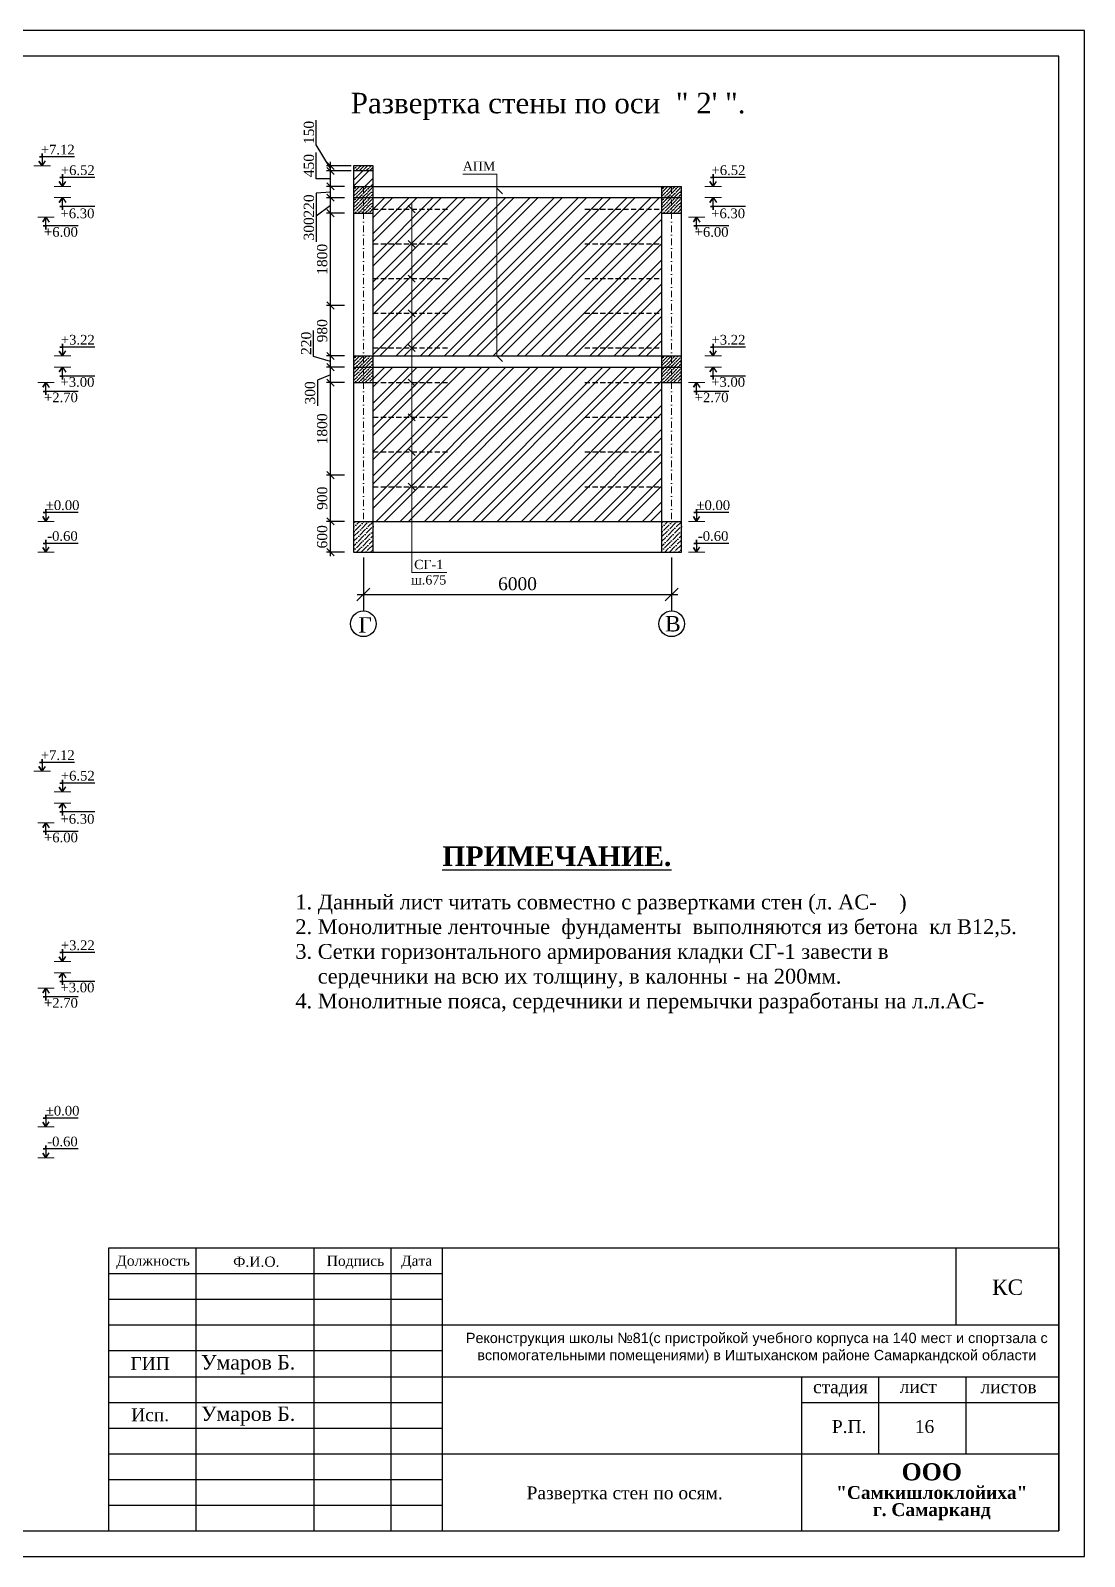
# Model space of a CAD drawing. Header units: millimetres. Extents: x 572274 to 2241483, y -888675 to -304135.
# Drawn here: x 1566709 to 1587225, y -645507 to -615807 of the extents above; entities that cross this region are included whole.
import ezdxf

# ---------------------------------------------------------------- set-up
doc = ezdxf.new("R2010")
doc.units = ezdxf.units.MM
doc.linetypes.add('DASHDOT', pattern=[25.4, 12.7, -6.35, 0, -6.35])
doc.linetypes.add('G_BUILDING_LINE', pattern=[3, 2, -1])
for name, color, linetype, lineweight in [('RAZMER-2', 7, 'Continuous', 25), ('Маналит', 252, 'Continuous', 15), ('Основная', 7, 'Continuous', 50), ('план', 7, 'Continuous', 40)]:
    doc.layers.add(name, color=color, linetype=linetype, lineweight=lineweight)
doc.styles.add('Arial 3.', font='arial.ttf')
doc.styles.add('ISOCPEUR', font='isocpeui.ttf', dxfattribs={"height": 300})
doc.styles.get("Standard").update_dxf_attribs({"font": 'isocpeur.ttf'})
doc.styles.add('WMF-Times New Roman0', font='times.ttf')
doc.dimstyles.new('ISO-25$0', dxfattribs={"dimtxt": 300, "dimasz": 200, "dimexe": 100, "dimexo": 300, "dimgap": 50, "dimtad": 1, "dimdec": 0, "dimtxsty": 'Standard', "dimblk": 'OBLIQUE', "dimcen": 250, "dimdle": 150, "dimadec": 0, "dimazin": 0, "dimtfac": 1, "dimtdec": 0, "dimtmove": 0, "dimatfit": 3, "dimldrblk": 'OBLIQUE', "dimfxl": 1.25, "dimarcsym": 0})

# ---------------------------------------------------------------- blocks, each defined once
blk = doc.blocks.new('12')
at = {"color": 5, "lineweight": 30}
for p, q in [((4038680, 3054550), (4038680, 3049050)), ((4038680, 3054550), (4038680, 3049050)), ((4038680, 3054550), (4038680, 3049050)), ((4057180, 3054550), (4038680, 3054550)), ((4057180, 3054550), (4038680, 3054550)), ((4057180, 3054550), (4038680, 3054550)), ((4040380, 3054550), (4040380, 3049050)), ((4040380, 3054550), (4040380, 3049050)), ((4042680, 3054550), (4042680, 3049050)), ((4044180, 3054550), (4044180, 3049050)), ((4045180, 3054550), (4045180, 3049050)), ((4057180, 3049050), (4057180, 3054550)), ((4057180, 3054550), (4057180, 3049050)), ((4045180, 3054050), (4038680, 3054050)), ((4045180, 3053550), (4038680, 3053550)), ((4057180, 3053050), (4038680, 3053050)), ((4045180, 3052550), (4038680, 3052550)), ((4038680, 3052050), (4057180, 3052050)), ((4052180, 3049050), (4052180, 3052050)), ((4053680, 3050550), (4053680, 3052050)), ((4055380, 3050550), (4055380, 3052050)), ((4038680, 3051550), (4045180, 3051550)), ((4052180, 3051550), (4057180, 3051550)), ((4038680, 3051050), (4045180, 3051050)), ((4038680, 3050550), (4057180, 3050550)), ((4038680, 3050050), (4045180, 3050050)), ((4038680, 3049550), (4045180, 3049550)), ((4038680, 3049050), (4057180, 3049050))]:
    blk.add_line(p, q, dxfattribs=at)
blk = doc.blocks.new('_Oblique')
at = {"color": 0, "linetype": 'ByBlock', "lineweight": -2}
blk.add_line((-0.5, -0.5), (0.5, 0.5), dxfattribs=at)
blk = doc.blocks.new('*D635')
at = {"color": 0, "lineweight": -2, "transparency": 16777216}
for p, q in [((1573189, -626061), (1573189, -626904)), ((1579189, -626061), (1579189, -626904)), ((1573069, -626784), (1579309, -626784))]:
    blk.add_line(p, q, dxfattribs=at)
at = {"layer": 'Defpoints', "color": 0, "lineweight": 25, "transparency": 16777216}
for p in [(1573189, -625961), (1579189, -625961), (1579189, -626784)]:
    blk.add_point(p, dxfattribs=at)
at = {"color": 0, "lineweight": -2, "transparency": 16777216, "xscale": 250, "yscale": 250, "zscale": 250, "rotation": 180}
blk.add_blockref('_Oblique', (1573189, -626784), dxfattribs=at)
at = {"color": 0, "lineweight": -2, "transparency": 16777216, "xscale": 250, "yscale": 250, "zscale": 250}
blk.add_blockref('_Oblique', (1579189, -626784), dxfattribs=at)
at = {"color": 0, "lineweight": 25, "transparency": 16777216, "insert": (1576189, -626577), "char_height": 250, "attachment_point": 5, "style": 'WMF-Times New Roman0'}
blk.add_mtext('6000', dxfattribs=at)
blk = doc.blocks.new('*D621')
at = {"color": 0, "lineweight": -2, "transparency": 16777216}
for p, q in [((1572819, -625361), (1572469, -625361)), ((1572549, -626041), (1572549, -625281)), ((1572819, -625961), (1572469, -625961))]:
    blk.add_line(p, q, dxfattribs=at)
at = {"layer": 'Defpoints', "color": 0, "lineweight": 25, "transparency": 16777216}
for p in [(1572549, -625361), (1572869, -625361), (1572869, -625961)]:
    blk.add_point(p, dxfattribs=at)
at = {"color": 0, "lineweight": -2, "transparency": 16777216, "xscale": 140, "yscale": 140, "zscale": 140}
for p, rotation in [((1572549, -625361), 90), ((1572549, -625961), 270)]:
    blk.add_blockref('_Oblique', p, dxfattribs=dict(at, rotation=rotation))
at = {"color": 0, "lineweight": 25, "transparency": 16777216, "insert": (1572387, -625661), "char_height": 250, "attachment_point": 5, "rotation": 90, "style": 'WMF-Times New Roman0'}
blk.add_mtext('{\\H0.8x;600}', dxfattribs=at)
blk = doc.blocks.new('*D622')
at = {"color": 0, "lineweight": -2, "transparency": 16777216}
for p, q in [((1572819, -624461), (1572469, -624461)), ((1572549, -625441), (1572549, -624381)), ((1572819, -625361), (1572469, -625361))]:
    blk.add_line(p, q, dxfattribs=at)
at = {"layer": 'Defpoints', "color": 0, "lineweight": 25, "transparency": 16777216}
for p in [(1572549, -624461), (1572869, -624461), (1572869, -625361)]:
    blk.add_point(p, dxfattribs=at)
at = {"color": 0, "lineweight": -2, "transparency": 16777216, "xscale": 140, "yscale": 140, "zscale": 140}
for p, rotation in [((1572549, -624461), 90), ((1572549, -625361), 270)]:
    blk.add_blockref('_Oblique', p, dxfattribs=dict(at, rotation=rotation))
at = {"color": 0, "lineweight": 25, "transparency": 16777216, "insert": (1572387, -624911), "char_height": 200, "attachment_point": 5, "rotation": 90, "style": 'WMF-Times New Roman0'}
blk.add_mtext('900', dxfattribs=at)
blk = doc.blocks.new('*D623')
at = {"color": 0, "lineweight": -2, "transparency": 16777216}
for p, q in [((1572819, -622661), (1572469, -622661)), ((1572549, -624541), (1572549, -622581)), ((1572819, -624461), (1572469, -624461))]:
    blk.add_line(p, q, dxfattribs=at)
at = {"layer": 'Defpoints', "color": 0, "lineweight": 25, "transparency": 16777216}
for p in [(1572549, -622661), (1572869, -622661), (1572869, -624461)]:
    blk.add_point(p, dxfattribs=at)
at = {"color": 0, "lineweight": -2, "transparency": 16777216, "xscale": 140, "yscale": 140, "zscale": 140}
for p, rotation in [((1572549, -622661), 90), ((1572549, -624461), 270)]:
    blk.add_blockref('_Oblique', p, dxfattribs=dict(at, rotation=rotation))
at = {"color": 0, "lineweight": 25, "transparency": 16777216, "insert": (1572387, -623561), "char_height": 200, "attachment_point": 5, "rotation": 90, "style": 'WMF-Times New Roman0'}
blk.add_mtext('1800', dxfattribs=at)
blk = doc.blocks.new('*D624')
at = {"color": 0, "lineweight": -2, "transparency": 16777216}
for p, q in [((1572549, -622511), (1572294, -622610)), ((1572819, -622361), (1572469, -622361)), ((1572549, -622741), (1572549, -622281)), ((1572294, -622610), (1572294, -623110)), ((1572819, -622661), (1572469, -622661))]:
    blk.add_line(p, q, dxfattribs=at)
at = {"layer": 'Defpoints', "color": 0, "lineweight": 25, "transparency": 16777216}
for p in [(1572549, -622361), (1572869, -622361), (1572869, -622661)]:
    blk.add_point(p, dxfattribs=at)
at = {"color": 0, "lineweight": -2, "transparency": 16777216, "xscale": 140, "yscale": 140, "zscale": 140}
for p, rotation in [((1572549, -622361), 90), ((1572549, -622661), 270)]:
    blk.add_blockref('_Oblique', p, dxfattribs=dict(at, rotation=rotation))
at = {"color": 0, "lineweight": 25, "transparency": 16777216, "insert": (1572152, -622860), "char_height": 200, "attachment_point": 5, "rotation": 90, "style": 'WMF-Times New Roman0'}
blk.add_mtext('300', dxfattribs=at)
blk = doc.blocks.new('*D625')
at = {"color": 0, "lineweight": -2, "transparency": 16777216}
for p, q in [((1572218, -622149), (1572218, -621643)), ((1572549, -622251), (1572218, -622149)), ((1572819, -622141), (1572469, -622141)), ((1572549, -622441), (1572549, -622061)), ((1572819, -622361), (1572469, -622361))]:
    blk.add_line(p, q, dxfattribs=at)
at = {"layer": 'Defpoints', "color": 0, "lineweight": 25, "transparency": 16777216}
for p in [(1572549, -622141), (1572869, -622141), (1572869, -622361)]:
    blk.add_point(p, dxfattribs=at)
at = {"color": 0, "lineweight": -2, "transparency": 16777216, "xscale": 140, "yscale": 140, "zscale": 140}
for p, rotation in [((1572549, -622141), 90), ((1572549, -622361), 270)]:
    blk.add_blockref('_Oblique', p, dxfattribs=dict(at, rotation=rotation))
at = {"color": 0, "lineweight": 25, "transparency": 16777216, "insert": (1572076, -621896), "char_height": 200, "attachment_point": 5, "rotation": 90, "style": 'WMF-Times New Roman0'}
blk.add_mtext('220', dxfattribs=at)
blk = doc.blocks.new('*D626')
at = {"color": 0, "lineweight": -2, "transparency": 16777216}
for p, q in [((1572819, -621161), (1572469, -621161)), ((1572549, -622221), (1572549, -621081)), ((1572819, -622141), (1572469, -622141))]:
    blk.add_line(p, q, dxfattribs=at)
at = {"layer": 'Defpoints', "color": 0, "lineweight": 25, "transparency": 16777216}
for p in [(1572549, -621161), (1572869, -621161), (1572869, -622141)]:
    blk.add_point(p, dxfattribs=at)
at = {"color": 0, "lineweight": -2, "transparency": 16777216, "xscale": 140, "yscale": 140, "zscale": 140}
for p, rotation in [((1572549, -621161), 90), ((1572549, -622141), 270)]:
    blk.add_blockref('_Oblique', p, dxfattribs=dict(at, rotation=rotation))
at = {"color": 0, "lineweight": 25, "transparency": 16777216, "insert": (1572387, -621651), "char_height": 200, "attachment_point": 5, "rotation": 90, "style": 'WMF-Times New Roman0'}
blk.add_mtext('980', dxfattribs=at)
blk = doc.blocks.new('*D627')
at = {"color": 0, "lineweight": -2, "transparency": 16777216}
for p, q in [((1572819, -619361), (1572469, -619361)), ((1572549, -621241), (1572549, -619281)), ((1572819, -621161), (1572469, -621161))]:
    blk.add_line(p, q, dxfattribs=at)
at = {"layer": 'Defpoints', "color": 0, "lineweight": 25, "transparency": 16777216}
for p in [(1572549, -619361), (1572869, -619361), (1572869, -621161)]:
    blk.add_point(p, dxfattribs=at)
at = {"color": 0, "lineweight": -2, "transparency": 16777216, "xscale": 140, "yscale": 140, "zscale": 140}
for p, rotation in [((1572549, -619361), 90), ((1572549, -621161), 270)]:
    blk.add_blockref('_Oblique', p, dxfattribs=dict(at, rotation=rotation))
at = {"color": 0, "lineweight": 25, "transparency": 16777216, "insert": (1572387, -620261), "char_height": 200, "attachment_point": 5, "rotation": 90, "style": 'WMF-Times New Roman0'}
blk.add_mtext('1800', dxfattribs=at)
blk = doc.blocks.new('*D628')
at = {"color": 0, "lineweight": -2, "transparency": 16777216}
for p, q in [((1572549, -619211), (1572271, -619418)), ((1572819, -619061), (1572469, -619061)), ((1572549, -619441), (1572549, -618981)), ((1572271, -619418), (1572271, -619919)), ((1572819, -619361), (1572469, -619361))]:
    blk.add_line(p, q, dxfattribs=at)
at = {"layer": 'Defpoints', "color": 0, "lineweight": 25, "transparency": 16777216}
for p in [(1572549, -619061), (1572869, -619061), (1572869, -619361)]:
    blk.add_point(p, dxfattribs=at)
at = {"color": 0, "lineweight": -2, "transparency": 16777216, "xscale": 140, "yscale": 140, "zscale": 140}
for p, rotation in [((1572549, -619061), 90), ((1572549, -619361), 270)]:
    blk.add_blockref('_Oblique', p, dxfattribs=dict(at, rotation=rotation))
at = {"color": 0, "lineweight": 25, "transparency": 16777216, "insert": (1572129, -619668), "char_height": 200, "attachment_point": 5, "rotation": 90, "style": 'WMF-Times New Roman0'}
blk.add_mtext('300', dxfattribs=at)
blk = doc.blocks.new('*D629')
at = {"color": 0, "lineweight": -2, "transparency": 16777216}
for p, q in [((1572819, -618841), (1572469, -618841)), ((1572549, -619141), (1572549, -618761)), ((1572549, -618951), (1572271, -618970)), ((1572271, -618970), (1572271, -619477)), ((1572819, -619061), (1572469, -619061))]:
    blk.add_line(p, q, dxfattribs=at)
at = {"layer": 'Defpoints', "color": 0, "lineweight": 25, "transparency": 16777216}
for p in [(1572549, -618841), (1572869, -618841), (1572869, -619061)]:
    blk.add_point(p, dxfattribs=at)
at = {"color": 0, "lineweight": -2, "transparency": 16777216, "xscale": 140, "yscale": 140, "zscale": 140}
for p, rotation in [((1572549, -618841), 90), ((1572549, -619061), 270)]:
    blk.add_blockref('_Oblique', p, dxfattribs=dict(at, rotation=rotation))
at = {"color": 0, "lineweight": 25, "transparency": 16777216, "insert": (1572129, -619223), "char_height": 200, "attachment_point": 5, "rotation": 90, "style": 'WMF-Times New Roman0'}
blk.add_mtext('220', dxfattribs=at)
blk = doc.blocks.new('*D630')
at = {"color": 0, "lineweight": -2, "transparency": 16777216}
for p, q in [((1572271, -618691), (1572271, -618183)), ((1572949, -618541), (1572469, -618541)), ((1572549, -618921), (1572549, -618461)), ((1572549, -618691), (1572271, -618691)), ((1572819, -618841), (1572469, -618841))]:
    blk.add_line(p, q, dxfattribs=at)
at = {"layer": 'Defpoints', "color": 0, "lineweight": 25, "transparency": 16777216}
for p in [(1572549, -618541), (1572999, -618541), (1572869, -618841)]:
    blk.add_point(p, dxfattribs=at)
at = {"color": 0, "lineweight": -2, "transparency": 16777216, "xscale": 140, "yscale": 140, "zscale": 140}
for p, rotation in [((1572549, -618541), 90), ((1572549, -618841), 270)]:
    blk.add_blockref('_Oblique', p, dxfattribs=dict(at, rotation=rotation))
at = {"color": 0, "lineweight": 25, "transparency": 16777216, "insert": (1572129, -618437), "char_height": 200, "attachment_point": 5, "rotation": 90, "style": 'WMF-Times New Roman0'}
blk.add_mtext('450', dxfattribs=at)
blk = doc.blocks.new('*D631')
at = {"color": 0, "lineweight": -2, "transparency": 16777216}
for p, q in [((1572271, -618031), (1572271, -617553)), ((1572549, -618491), (1572271, -618031)), ((1572949, -618441), (1572469, -618441)), ((1572949, -618541), (1572469, -618541)), ((1572549, -618621), (1572549, -618361))]:
    blk.add_line(p, q, dxfattribs=at)
at = {"layer": 'Defpoints', "color": 0, "lineweight": 25, "transparency": 16777216}
for p in [(1572549, -618441), (1572999, -618441), (1572999, -618541)]:
    blk.add_point(p, dxfattribs=at)
at = {"color": 0, "lineweight": -2, "transparency": 16777216, "xscale": 140, "yscale": 140, "zscale": 140}
for p, rotation in [((1572549, -618441), 90), ((1572549, -618541), 270)]:
    blk.add_blockref('_Oblique', p, dxfattribs=dict(at, rotation=rotation))
at = {"color": 0, "lineweight": 25, "transparency": 16777216, "insert": (1572129, -617792), "char_height": 200, "attachment_point": 5, "rotation": 90, "style": 'WMF-Times New Roman0'}
blk.add_mtext('150', dxfattribs=at)

msp = doc.modelspace()

# ---------------------------------------------------------------- hatches: boundary and pattern name
h = msp.add_hatch()
h.set_pattern_fill('ANSI36', color=256, scale=15)
h.set_pattern_definition([(45, (602308.753, -906521.35), (25.2569703, 92.6088912), [119.0625, -23.8125, 0, -23.8125])])
h.paths.add_polyline_path([(1573379.079, -618440.504), (1572999.079, -618440.504), (1572999.079, -618540.504), (1573379.079, -618540.504)])
at = {"lineweight": 9, "ltscale": 25}
h = msp.add_hatch(dxfattribs=at)
h.set_pattern_fill('ANSI32', color=34, scale=25, style=0)
h.set_pattern_definition([(45, (602438.75, -920477.3), (-168.3798, 168.3798), []), (45, (602551, -920477.3), (-168.3798, 168.3798), [])])
h.paths.add_polyline_path([(1573379.079, -618540.504), (1572999.079, -618540.504), (1572999.079, -618840.504), (1573379.079, -618840.504)])
h = msp.add_hatch()
h.set_pattern_fill('ANSI36', color=256, scale=15)
h.set_pattern_definition([(45, (602308.753, -903741.35), (25.2569703, 92.6088912), [119.0625, -23.8125, 0, -23.8125])])
h.paths.add_polyline_path([(1572999.079, -618840.504), (1572999.079, -619060.504), (1573379.079, -619060.504), (1573379.079, -618840.504)])
h = msp.add_hatch()
h.set_pattern_fill('ANSI36', color=256, scale=15)
h.set_pattern_definition([(45, (608308.753, -903741.35), (25.2569703, 92.6088912), [119.0625, -23.8125, 0, -23.8125])])
h.paths.add_polyline_path([(1579379.079, -618840.504), (1578999.079, -618840.504), (1578999.079, -619060.504), (1579379.079, -619060.504)])
h = msp.add_hatch()
h.set_pattern_fill('ANSI36', color=256, scale=15)
h.set_pattern_definition([(45, (602308.753, -903961.35), (25.2569703, 92.6088912), [119.0625, -23.8125, 0, -23.8125])])
h.paths.add_polyline_path([(1572999.079, -619060.504), (1572999.079, -619360.504), (1573379.079, -619360.504), (1573379.079, -619060.504)])
h = msp.add_hatch(dxfattribs=at)
h.set_pattern_fill('ANSI32', color=34, scale=35, style=0)
h.set_pattern_definition([(45, (626986, -893373.64), (-235.73172, 235.73172), []), (45, (627143.15, -893373.64), (-235.73172, 235.73172), [])])
h.paths.add_polyline_path([(1578999.079, -619060.504), (1573379.079, -619060.504), (1573379.079, -619285.504), (1573379.079, -622140.504), (1578999.079, -622140.504)])
h.paths.add_polyline_path([(1578999.079, -622360.504), (1573379.079, -622360.504), (1573379.079, -625360.504), (1578999.079, -625360.504)])
h.paths.add_polyline_path([(1585594.118, -622140.504), (1585594.118, -622136.597), (1585590.21, -622140.504)])
h = msp.add_hatch()
h.set_pattern_fill('ANSI36', color=256, scale=15)
h.set_pattern_definition([(45, (608308.753, -903961.35), (25.2569703, 92.6088912), [119.0625, -23.8125, 0, -23.8125])])
h.paths.add_polyline_path([(1579379.079, -619060.504), (1578999.079, -619060.504), (1578999.079, -619360.504), (1579379.079, -619360.504)])
h = msp.add_hatch()
h.set_pattern_fill('ANSI36', color=256, scale=15)
h.set_pattern_definition([(45, (602308.753, -907041.35), (25.2569703, 92.6088912), [119.0625, -23.8125, 0, -23.8125])])
h.paths.add_polyline_path([(1572999.079, -622140.504), (1572999.079, -622360.504), (1573379.079, -622360.504), (1573379.079, -622140.504)])
h = msp.add_hatch()
h.set_pattern_fill('ANSI36', color=256, scale=15)
h.set_pattern_definition([(45, (608308.753, -907041.35), (25.2569703, 92.6088912), [119.0625, -23.8125, 0, -23.8125])])
h.paths.add_polyline_path([(1579379.079, -622140.504), (1578999.079, -622140.504), (1578999.079, -622360.504), (1579379.079, -622360.504)])
h = msp.add_hatch()
h.set_pattern_fill('ANSI36', color=256, scale=15)
h.set_pattern_definition([(45, (602308.753, -907261.35), (25.2569703, 92.6088912), [119.0625, -23.8125, 0, -23.8125])])
h.paths.add_polyline_path([(1572999.079, -622360.504), (1572999.079, -622660.504), (1573379.079, -622660.504), (1573379.079, -622360.504)])
h = msp.add_hatch()
h.set_pattern_fill('ANSI36', color=256, scale=15)
h.set_pattern_definition([(45, (608308.753, -907261.35), (25.2569703, 92.6088912), [119.0625, -23.8125, 0, -23.8125])])
h.paths.add_polyline_path([(1579379.079, -622360.504), (1578999.079, -622360.504), (1578999.079, -622660.504), (1579379.079, -622660.504)])
h = msp.add_hatch()
h.set_pattern_fill('ANSI36', color=256, scale=20)
h.set_pattern_definition([(45, (602308.75, -893822.74), (33.6759605, 123.4785217), [158.75, -31.75, 0, -31.75])])
h.paths.add_polyline_path([(1572999.079, -625360.504), (1572999.079, -625960.504), (1573379.079, -625960.504), (1573379.079, -625360.504)])
h = msp.add_hatch()
h.set_pattern_fill('ANSI36', color=256, scale=20)
h.set_pattern_definition([(45, (608308.75, -893822.74), (33.6759605, 123.4785217), [158.75, -31.75, 0, -31.75])])
h.paths.add_polyline_path([(1579379.079, -625360.504), (1578999.079, -625360.504), (1578999.079, -625960.504), (1579379.079, -625960.504)])

# ---------------------------------------------------------------- linework, layer by layer
at = {"lineweight": 25}
for p, q in [((1573379.079, -618440.504), (1572999.079, -618440.504)), ((1572999.079, -618440.504), (1572999.079, -625960.504)), ((1573379.079, -618540.504), (1572999.079, -618540.504)), ((1573379.079, -619060.504), (1573379.079, -618440.504)), ((1572999.079, -618840.504), (1579379.079, -618840.504)), ((1573379.079, -625960.504), (1573379.079, -618840.504)), ((1578999.079, -625960.504), (1578999.079, -618840.504)), ((1579379.079, -625960.504), (1579379.079, -618840.504)), ((1572999.079, -619060.504), (1579379.079, -619060.504)), ((1572999.079, -619360.504), (1573379.079, -619360.504)), ((1578999.079, -619360.504), (1579379.079, -619360.504)), ((1572999.079, -622140.504), (1579379.079, -622140.504)), ((1572999.079, -622360.504), (1579379.079, -622360.504)), ((1572999.079, -622660.504), (1573379.079, -622660.504)), ((1578999.079, -622660.504), (1579379.079, -622660.504)), ((1572999.079, -625360.504), (1579379.079, -625360.504)), ((1572999.079, -625960.504), (1579379.079, -625960.504))]:
    msp.add_line(p, q, dxfattribs=at)
at = {"color": 5, "lineweight": 9}
for p, q in [((1575122.974, -618600.622), (1575784.04, -618600.622)), ((1575784.04, -618600.622), (1575784.04, -622136.597)), ((1575897.947, -618986.955), (1575784.04, -618873.048)), ((1575897.947, -622250.504), (1575784.04, -622136.597))]:
    msp.add_line(p, q, dxfattribs=at)
for p, q in [((1572999.079, -618840.504), (1579379.079, -618840.504)), ((1573189.079, -626698.55), (1573189.079, -627104.186)), ((1579189.079, -626698.55), (1579189.079, -627104.186))]:
    msp.add_line(p, q)
at = {"color": 12, "linetype": 'DASHDOT', "lineweight": 13, "ltscale": 10}
for p, q in [((1573189.079, -618840.504), (1573189.079, -625360.504)), ((1579189.079, -618840.504), (1579189.079, -625360.504))]:
    msp.add_line(p, q, dxfattribs=at)
at = {"color": 5, "lineweight": 25}
for p, q in [((1574198.415, -619354.841), (1574059.742, -619216.168)), ((1574198.415, -620029.841), (1574059.742, -619891.168)), ((1574198.415, -620704.841), (1574059.742, -620566.168)), ((1574198.415, -621379.841), (1574059.742, -621241.168)), ((1574198.415, -622054.841), (1574059.742, -621916.168)), ((1574198.415, -622729.841), (1574059.742, -622591.168)), ((1574198.415, -623404.841), (1574059.742, -623266.168)), ((1574198.415, -624079.841), (1574059.742, -623941.168)), ((1574198.415, -624754.841), (1574059.742, -624616.168))]:
    msp.add_line(p, q, dxfattribs=at)
at = {"color": 5, "lineweight": 5}
for p in [(1574129.079, -619153.013), (1574814.456, -626355.113)]:
    msp.add_line(p, (1574129.079, -626355.113), dxfattribs=at)
at = {"color": 5, "lineweight": 30}
msp.add_line((1584724.902, -641007.414), (1584724.902, -639507.414), dxfattribs=at)
at = {"lineweight": 25, "ltscale": 100}
msp.add_lwpolyline([(1545224.902, -645507.415), (1587224.902, -645507.415), (1587224.902, -615807.415), (1545224.902, -615807.415)], close=True, dxfattribs=at)
at = {"color": 1, "lineweight": 30}
msp.add_lwpolyline([(1547224.902, -645007.415), (1586724.902, -645007.415), (1586724.902, -616307.415), (1547224.902, -616307.415)], close=True, dxfattribs=at)
at = {"color": 7}
for points in [[(1567563.165, -618269.084), (1566883.587, -618269.084), (1566935.586, -618269.084), (1566935.586, -618203.306), (1566935.586, -618440.506), (1566873.274, -618349.207), (1566935.586, -618440.506), (1566997.898, -618343.792)], [(1567959.902, -618669.084), (1567280.323, -618669.084), (1567332.322, -618669.084), (1567332.322, -618603.306), (1567332.322, -618840.506), (1567270.01, -618749.207), (1567332.322, -618840.506), (1567394.634, -618743.792)], [(1580625.241, -618669.082), (1579945.662, -618669.082), (1579997.661, -618669.082), (1579997.661, -618603.304), (1579997.661, -618840.504), (1579935.349, -618749.205), (1579997.661, -618840.504), (1580059.973, -618743.79)], [(1567959.902, -619231.929), (1567280.323, -619231.929), (1567332.322, -619231.929), (1567332.322, -619297.707), (1567332.322, -619060.506), (1567270.01, -619151.805), (1567332.322, -619060.506), (1567394.634, -619157.22)], [(1580625.241, -619231.927), (1579945.662, -619231.927), (1579997.661, -619231.927), (1579997.661, -619297.705), (1579997.661, -619060.504), (1579935.349, -619151.803), (1579997.661, -619060.504), (1580059.973, -619157.218)], [(1567637.863, -619611.929), (1566958.284, -619611.929), (1567010.284, -619611.929), (1567010.284, -619677.707), (1567010.284, -619440.506), (1566947.971, -619531.805), (1567010.284, -619440.506), (1567072.596, -619537.22)], [(1580303.202, -619611.927), (1579623.623, -619611.927), (1579675.623, -619611.927), (1579675.623, -619677.705), (1579675.623, -619440.504), (1579613.31, -619531.803), (1579675.623, -619440.504), (1579737.935, -619537.218)], [(1567959.902, -621969.084), (1567280.323, -621969.084), (1567332.322, -621969.084), (1567332.322, -621903.306), (1567332.322, -622140.506), (1567270.01, -622049.207), (1567332.322, -622140.506), (1567394.634, -622043.792)], [(1580625.241, -621969.082), (1579945.662, -621969.082), (1579997.661, -621969.082), (1579997.661, -621903.304), (1579997.661, -622140.504), (1579935.349, -622049.205), (1579997.661, -622140.504), (1580059.973, -622043.79)], [(1567959.902, -622531.929), (1567280.323, -622531.929), (1567332.322, -622531.929), (1567332.322, -622597.707), (1567332.322, -622360.506), (1567270.01, -622451.805), (1567332.322, -622360.506), (1567394.634, -622457.22)], [(1580625.241, -622531.927), (1579945.662, -622531.927), (1579997.661, -622531.927), (1579997.661, -622597.705), (1579997.661, -622360.504), (1579935.349, -622451.803), (1579997.661, -622360.504), (1580059.973, -622457.218)], [(1567637.863, -622831.929), (1566958.284, -622831.929), (1567010.284, -622831.929), (1567010.284, -622897.707), (1567010.284, -622660.506), (1566947.971, -622751.805), (1567010.284, -622660.506), (1567072.596, -622757.22)], [(1580303.202, -622831.927), (1579623.623, -622831.927), (1579675.623, -622831.927), (1579675.623, -622897.705), (1579675.623, -622660.504), (1579613.31, -622751.803), (1579675.623, -622660.504), (1579737.935, -622757.218)], [(1567637.863, -625189.084), (1566958.284, -625189.084), (1567010.284, -625189.084), (1567010.284, -625123.306), (1567010.284, -625360.506), (1566947.971, -625269.207), (1567010.284, -625360.506), (1567072.596, -625263.792)], [(1580303.202, -625189.082), (1579623.623, -625189.082), (1579675.623, -625189.082), (1579675.623, -625123.304), (1579675.623, -625360.504), (1579613.31, -625269.205), (1579675.623, -625360.504), (1579737.935, -625263.79)], [(1567637.863, -625789.082), (1566958.284, -625789.082), (1567010.284, -625789.082), (1567010.284, -625723.304), (1567010.284, -625960.504), (1566947.971, -625869.205), (1567010.284, -625960.504), (1567072.596, -625863.79)], [(1580303.202, -625789.08), (1579623.623, -625789.08), (1579675.623, -625789.08), (1579675.623, -625723.302), (1579675.623, -625960.502), (1579613.31, -625869.203), (1579675.623, -625960.502), (1579737.935, -625863.788)], [(1567563.165, -630054.484), (1566883.587, -630054.484), (1566935.586, -630054.484), (1566935.586, -629988.706), (1566935.586, -630225.907), (1566873.274, -630134.608), (1566935.586, -630225.907), (1566997.898, -630129.193)], [(1567959.902, -630454.484), (1567280.323, -630454.484), (1567332.322, -630454.484), (1567332.322, -630388.706), (1567332.322, -630625.907), (1567270.01, -630534.608), (1567332.322, -630625.907), (1567394.634, -630529.193)], [(1567959.902, -631017.329), (1567280.323, -631017.329), (1567332.322, -631017.329), (1567332.322, -631083.107), (1567332.322, -630845.907), (1567270.01, -630937.206), (1567332.322, -630845.907), (1567394.634, -630942.621)], [(1567637.863, -631397.329), (1566958.284, -631397.329), (1567010.284, -631397.329), (1567010.284, -631463.107), (1567010.284, -631225.907), (1566947.971, -631317.206), (1567010.284, -631225.907), (1567072.596, -631322.621)], [(1567959.902, -633754.484), (1567280.323, -633754.484), (1567332.322, -633754.484), (1567332.322, -633688.706), (1567332.322, -633925.907), (1567270.01, -633834.608), (1567332.322, -633925.907), (1567394.634, -633829.193)], [(1567959.902, -634317.329), (1567280.323, -634317.329), (1567332.322, -634317.329), (1567332.322, -634383.107), (1567332.322, -634145.907), (1567270.01, -634237.206), (1567332.322, -634145.907), (1567394.634, -634242.621)], [(1567637.863, -634617.329), (1566958.284, -634617.329), (1567010.284, -634617.329), (1567010.284, -634683.107), (1567010.284, -634445.907), (1566947.971, -634537.206), (1567010.284, -634445.907), (1567072.596, -634542.621)], [(1567637.863, -636974.484), (1566958.284, -636974.484), (1567010.284, -636974.484), (1567010.284, -636908.706), (1567010.284, -637145.907), (1566947.971, -637054.608), (1567010.284, -637145.907), (1567072.596, -637049.193)], [(1567637.863, -637574.483), (1566958.284, -637574.483), (1567010.284, -637574.483), (1567010.284, -637508.704), (1567010.284, -637745.905), (1566947.971, -637654.606), (1567010.284, -637745.905), (1567072.596, -637649.191)]]:
    msp.add_lwpolyline(points, dxfattribs=at)
at = {"lineweight": 25}
for centre in [(1573189.079, -627354.186), (1579189.079, -627354.186)]:
    msp.add_circle(centre, 250, dxfattribs=at)
at = {"layer": 'Маналит', "color": 0, "ltscale": 5}
for p, q in [((1567096.605, -618440.506), (1566774.566, -618440.506)), ((1567493.342, -618840.506), (1567171.303, -618840.506)), ((1580158.681, -618840.504), (1579836.642, -618840.504)), ((1567493.342, -619060.506), (1567171.303, -619060.506)), ((1580158.681, -619060.504), (1579836.642, -619060.504)), ((1567171.303, -619440.506), (1566849.264, -619440.506)), ((1579836.642, -619440.504), (1579514.603, -619440.504)), ((1567493.342, -622140.506), (1567171.303, -622140.506)), ((1580158.681, -622140.504), (1579836.642, -622140.504)), ((1567493.342, -622360.506), (1567171.303, -622360.506)), ((1580158.681, -622360.504), (1579836.642, -622360.504)), ((1567171.303, -622660.506), (1566849.264, -622660.506)), ((1579836.642, -622660.504), (1579514.603, -622660.504)), ((1567171.303, -625360.506), (1566849.264, -625360.506)), ((1579836.642, -625360.504), (1579514.603, -625360.504)), ((1567171.303, -625960.504), (1566849.264, -625960.504)), ((1579836.642, -625960.502), (1579514.603, -625960.502)), ((1567096.605, -630225.907), (1566774.566, -630225.907)), ((1567493.342, -630625.907), (1567171.303, -630625.907)), ((1567493.342, -630845.907), (1567171.303, -630845.907)), ((1567171.303, -631225.907), (1566849.264, -631225.907)), ((1567493.342, -633925.907), (1567171.303, -633925.907)), ((1567493.342, -634145.907), (1567171.303, -634145.907)), ((1567171.303, -634445.907), (1566849.264, -634445.907)), ((1567171.303, -637145.907), (1566849.264, -637145.907)), ((1567171.303, -637745.905), (1566849.264, -637745.905))]:
    msp.add_line(p, q, dxfattribs=at)
at = {"layer": 'Основная', "color": 6, "linetype": 'G_BUILDING_LINE', "lineweight": 30, "ltscale": 50}
for p, q in [((1573379.079, -619285.504), (1574879.079, -619285.504)), ((1577499.079, -619285.504), (1578999.079, -619285.504)), ((1573379.079, -619960.504), (1574879.079, -619960.504)), ((1577499.079, -619960.504), (1578999.079, -619960.504)), ((1573379.079, -620635.504), (1574879.079, -620635.504)), ((1577499.079, -620635.504), (1578999.079, -620635.504)), ((1573379.079, -621310.504), (1574879.079, -621310.504)), ((1577499.079, -621310.504), (1578999.079, -621310.504)), ((1573379.079, -621985.504), (1574879.079, -621985.504)), ((1577499.079, -621985.504), (1578999.079, -621985.504)), ((1573379.079, -622660.504), (1574879.079, -622660.504)), ((1577499.079, -622660.504), (1578999.079, -622660.504)), ((1573379.079, -623335.504), (1574879.079, -623335.504)), ((1577499.079, -623335.504), (1578999.079, -623335.504)), ((1573379.079, -624010.504), (1574879.079, -624010.504)), ((1577499.079, -624010.504), (1578999.079, -624010.504)), ((1573379.079, -624685.504), (1574879.079, -624685.504)), ((1577499.079, -624685.504), (1578999.079, -624685.504))]:
    msp.add_line(p, q, dxfattribs=at)

# ---------------------------------------------------------------- block references
msp.add_blockref('12', (-2470455.098, -3694057.772))

# ---------------------------------------------------------------- texts
at = {"linetype": 'ByBlock', "lineweight": 0, "ltscale": 0.13, "insert": (1576784.132, -617284.636), "char_height": 400, "width": 10579.91428, "attachment_point": 5, "style": 'WMF-Times New Roman0'}
msp.add_mtext('Развертка стены по оси  " 2\' ".', dxfattribs=at)
at = {"lineweight": 5, "insert": (1575757.377, -618536.857), "char_height": 180, "width": 996.26366, "attachment_point": 9, "style": 'WMF-Times New Roman0'}
msp.add_mtext('АПМ', dxfattribs=at)
at = {"ltscale": 50, "insert": (1574459.867, -626593.642), "char_height": 180, "width": 2084.51954, "attachment_point": 8, "style": 'WMF-Times New Roman0'}
msp.add_mtext('СГ-1\\Pш.675', dxfattribs=at)
at = {"insert": (1571864.087, -631685.14), "char_height": 288.9216, "width": 16917.20784, "attachment_point": 1, "style": 'WMF-Times New Roman0'}
msp.add_mtext('     {\\H1.326x;                \\fTimes New Roman|b1|i0|c204|p18;\\LПРИМЕЧАНИЕ.\\fTimes New Roman|b0|i0|c204|p18;\\l\\P\\H0.4698x;\\P\\H1.605x;1. Данный лист читать совместно с pазвертками стен (л. АС-    )\\P2. Монолитные ленточные  фундаменты  выполняются из бетона  кл В12,5.\\P3. Сетки горизонтального армирования кладки СГ-1 завести в \\P    сердечники на всю их толщину, в калонны - на 200мм.   \\P4. Монолитные пояса, сердечники и перемычки разработаны на л.л.АС-}', dxfattribs=at)
at = {"color": 1, "linetype": 'ByBlock', "ltscale": 30, "char_height": 200, "attachment_point": 5}
for s, insert, width in [('{\\fTimes New Roman|b0|i0|c204|p18;\\C256;Должность}', (1569094.421, -639782.04), 2025.66353), ('{\\fTimes New Roman|b0|i0|c204|p18;\\C256;Ф\\fTimes New Roman|b0|i0|c161|p18;.\\fTimes New Roman|b0|i0|c204|p18;И\\fTimes New Roman|b0|i0|c161|p18;.\\fTimes New Roman|b0|i0|c204|p18;О\\fTimes New Roman|b0|i0|c161|p18;.}', (1571104.421, -639772.04), 1404.02516), ('{\\fTimes New Roman|b0|i0|c204|p18;\\C256;Подпись}', (1573034.421, -639782.04), 1404.02516), ('{\\fTimes New Roman|b0|i0|c204|p18;\\C256;Дата}', (1574224.421, -639782.04), 1404.02516)]:
    msp.add_mtext(s, dxfattribs=dict(at, insert=insert, width=width))
at = {"attachment_point": 1}
for s, insert, char_height, width in [('{\\fTimes New Roman|b0|i0|c204|p18;КС}', (1585425.869, -640116.639), 300, 971.01286), ('{\\fTimes New Roman|b0|i0|c204|p18;стадия}', (1581941.334, -642080.996), 250, 1500), ('{\\fTimes New Roman|b0|i0|c204|p18;лист}', (1583627.254, -642073.644), 250, 1500), ('{\\fTimes New Roman|b0|i0|c204|p18;листов}', (1585202.741, -642080.996), 250, 1500), ('{\\fTimes New Roman|b0|i0|c204|p18; Р.П.          16}', (1582213.359, -642853.197), 250, 3000.76981)]:
    msp.add_mtext(s, dxfattribs=dict(at, insert=insert, char_height=char_height, width=width))
at = {"color": 0, "linetype": 'ByBlock', "insert": (1580847.14, -641153.87), "char_height": 200, "width": 11599.6853, "attachment_point": 2, "style": 'ISOCPEUR'}
msp.add_mtext('{\\fArial|b0|i0|c204|p34;\\C256;Реконструкция школы №81(с пристройкой учебного корпуса на 140 мест и спортзала с вспомогательными помещениями) в Иштыханском районе Самаркандской области}', dxfattribs=at)
at = {"linetype": 'ByBlock', "ltscale": 30, "char_height": 250, "width": 1730.06259, "attachment_point": 5}
for s, insert in [('{\\fTimes New Roman|b0|i0|c204|p18;ГИП}', (1569037.439, -641752.04)), ('{\\fTimes New Roman|b0|i0|c204|p18;Исп.}', (1569037.439, -642752.04))]:
    msp.add_mtext(s, dxfattribs=dict(at, insert=insert))
at = {"color": 0, "attachment_point": 1, "style": 'WMF-Times New Roman0'}
for s, insert, char_height, width in [('Умаров Б.', (1570030.257, -641588.896), 280, 2199.70893), ('Умаров Б.', (1570030.257, -642588.896), 280, 2199.70893), ('  Развертка стен по осям.  \\P\\pt499.98;{\\C256; }', (1576177.451, -644143.828), 250, 9222.43652)]:
    msp.add_mtext(s, dxfattribs=dict(at, insert=insert, char_height=char_height, width=width))
at = {"lineweight": 30, "insert": (1584252.399, -643692.549), "char_height": 250, "width": 5723.33111, "attachment_point": 2, "line_spacing_factor": 0.8, "style": 'Arial 3.'}
msp.add_mtext('{\\fTimes New Roman Cyr|b1|i0|c0|p18;\\H1.333x;\\C250;OOO\\fTimes New Roman Cyr|b1|i0|c204|p18; \\fTimes New Roman Cyr|b1|i0|c0|p18;\\P\\fTimes New Roman Cyr|b1|i0|c204|p18;\\H0.7502x;"Самкишлоклойиха" \\Pг. Самарканд}', dxfattribs=at)
at = {"layer": 'RAZMER-2', "color": 0, "linetype": 'ByBlock', "lineweight": 20, "ltscale": 500, "char_height": 300, "width": 556.22809, "attachment_point": 1, "style": 'WMF-Times New Roman0'}
for s, insert in [('Г', (1573091.445, -627225.484)), ('В', (1579062.642, -627203.667))]:
    msp.add_mtext(s, dxfattribs=dict(at, insert=insert))
at = {"layer": 'план', "color": 7, "linetype": 'Continuous', "lineweight": 0, "width": 655.74135, "attachment_point": 3, "style": 'WMF-Times New Roman0'}
for s, insert, char_height in [('+7.12', (1567568.954, -618031.217), 188.6943), ('+6.52', (1567959.504, -618431.217), 188.6943), ('+6.52', (1580624.842, -618431.216), 188.6943), ('+6.30', (1567953.265, -619271.789), 188.6943), ('+6.30', (1580618.604, -619271.787), 188.6943), ('+6.00', (1567631.226, -619633.053), 188.6943), ('+6.00', (1580296.565, -619633.051), 188.6943), ('+3.22', (1567959.504, -621731.217), 188.6943), ('+3.22', (1580624.842, -621731.216), 188.6943), ('+3.00', (1567953.265, -622553.053), 188.6943), ('+3.00', (1580618.604, -622553.051), 188.6943), ('+2.70', (1567631.226, -622853.053), 188.6943), ('+2.70', (1580296.565, -622853.051), 188.6943), ('%%P0.00', (1567661.905, -624951.217), 188.6943), ('%%P0.00', (1580327.244, -624951.216), 188.6943), ('-0.60', (1567628.175, -625551.216), 188.6943), ('-0.60', (1580293.514, -625551.214), 188.6943), ('{\\fTimes New Roman|b0|i0|c162|p18;+7.}12', (1567568.954, -629816.618), 188.69431), ('+6.52', (1567959.504, -630216.618), 188.6943), ('+6.30', (1567953.265, -631057.19), 188.6943), ('+6.00', (1567631.226, -631418.454), 188.6943), ('+3.22', (1567959.504, -633516.618), 188.6943), ('+3.00', (1567953.265, -634338.454), 188.6943), ('+2.70', (1567631.226, -634638.454), 188.6943), ('%%P0.00', (1567661.905, -636736.618), 188.6943), ('-0.60', (1567628.175, -637336.616), 188.6943)]:
    msp.add_mtext(s, dxfattribs=dict(at, insert=insert, char_height=char_height))

# ---------------------------------------------------------------- dimensions: what is measured, and where the dimension line sits
at = {"lineweight": 25}
for base, p1, p2, text, picture, middle in [((1572548.585, -618440.504), (1572999.079, -618540.504), (1572999.079, -618440.504), '150', '*D631', (1572270.882, -617991.108)), ((1572548.585, -618540.504), (1572869.079, -618840.504), (1572999.079, -618540.504), '450', '*D630', (1572270.882, -618650.502))]:
    dim = msp.add_linear_dim(base=base, p1=p1, p2=p2, angle=90, text=text, dimstyle='ISO-25$0', override={"dimtxt": 200, "dimasz": 140, "dimexe": 80, "dimexo": 50, "dimgap": 40, "dimtxsty": 'WMF-Times New Roman0', "dimdle": 80, "dimtmove": 1, "dimfxl": 300, "dimarcsym": 1}, dxfattribs=at)
    dim.commit()
    dim.dimension.update_dxf_attribs({"geometry": picture, "text_midpoint": middle, "dimtype": 160})
for base, p1, p2, picture, middle in [((1572548.585, -618840.504), (1572869.079, -619060.504), (1572869.079, -618840.504), '*D629', (1572270.882, -619010.437)), ((1572548.585, -619060.504), (1572869.079, -619360.504), (1572869.079, -619060.504), '*D628', (1572270.882, -619458.112)), ((1572548.585, -622140.504), (1572869.079, -622360.504), (1572869.079, -622140.504), '*D625', (1572217.607, -622108.985)), ((1572548.585, -622360.504), (1572869.079, -622660.504), (1572869.079, -622360.504), '*D624', (1572293.797, -622650.02))]:
    dim = msp.add_linear_dim(base=base, p1=p1, p2=p2, angle=90, dimstyle='ISO-25$0', override={"dimtxt": 200, "dimasz": 140, "dimexe": 80, "dimexo": 50, "dimgap": 40, "dimtxsty": 'WMF-Times New Roman0', "dimdle": 80, "dimtmove": 1, "dimfxl": 300, "dimarcsym": 1}, dxfattribs=at)
    dim.commit()
    dim.dimension.update_dxf_attribs({"geometry": picture, "text_midpoint": middle, "dimtype": 160})
for base, p1, p2, override, picture, middle in [((1572548.585, -619360.504), (1572869.079, -621160.504), (1572869.079, -619360.504), {"dimtxt": 200, "dimasz": 140, "dimexe": 80, "dimexo": 50, "dimgap": 60, "dimtxsty": 'WMF-Times New Roman0', "dimdle": 80, "dimtmove": 1, "dimfxl": 300, "dimarcsym": 1}, '*D627', (1572386.855, -620260.504)), ((1572548.585, -621160.504), (1572869.079, -622140.504), (1572869.079, -621160.504), {"dimtxt": 200, "dimasz": 140, "dimexe": 80, "dimexo": 50, "dimgap": 60, "dimtxsty": 'WMF-Times New Roman0', "dimdle": 80, "dimtmove": 1, "dimfxl": 300, "dimarcsym": 1}, '*D626', (1572386.566, -621650.504)), ((1572548.585, -622660.504), (1572869.079, -624460.504), (1572869.079, -622660.504), {"dimtxt": 200, "dimasz": 140, "dimexe": 80, "dimexo": 50, "dimgap": 60, "dimtxsty": 'WMF-Times New Roman0', "dimdle": 80, "dimfxl": 300, "dimarcsym": 1}, '*D623', (1572386.855, -623560.504)), ((1572548.585, -624460.504), (1572869.079, -625360.504), (1572869.079, -624460.504), {"dimtxt": 200, "dimasz": 140, "dimexe": 80, "dimexo": 50, "dimgap": 60, "dimtxsty": 'WMF-Times New Roman0', "dimdle": 80, "dimfxl": 300, "dimarcsym": 1}, '*D622', (1572386.566, -624910.504))]:
    dim = msp.add_linear_dim(base=base, p1=p1, p2=p2, angle=90, dimstyle='ISO-25$0', override=override, dxfattribs=at)
    dim.commit()
    dim.dimension.update_dxf_attribs({"geometry": picture, "text_midpoint": middle})
dim = msp.add_linear_dim(base=(1572548.585, -625360.504), p1=(1572869.079, -625960.504), p2=(1572869.079, -625360.504), angle=90, text='{\\H0.8x;<>}', dimstyle='ISO-25$0', override={"dimtxt": 250, "dimasz": 140, "dimexe": 80, "dimexo": 50, "dimgap": 60, "dimtxsty": 'WMF-Times New Roman0', "dimdle": 80, "dimfxl": 300, "dimarcsym": 1}, dxfattribs=at)
dim.commit()
dim.dimension.update_dxf_attribs({"geometry": '*D621', "text_midpoint": (1572386.855, -625660.504)})
dim = msp.add_linear_dim(base=(1579189.079, -626784.101), p1=(1573189.079, -625960.504), p2=(1579189.079, -625960.504), dimstyle='ISO-25$0', override={"dimtxt": 250, "dimasz": 250, "dimexe": 120, "dimexo": 100, "dimgap": 80, "dimtxsty": 'WMF-Times New Roman0', "dimdle": 120, "dimfxl": 300, "dimarcsym": 1}, dxfattribs=at)
dim.commit()
dim.dimension.update_dxf_attribs({"geometry": '*D635', "text_midpoint": (1576189.079, -626576.938)})

doc.saveas('drawing.dxf')
